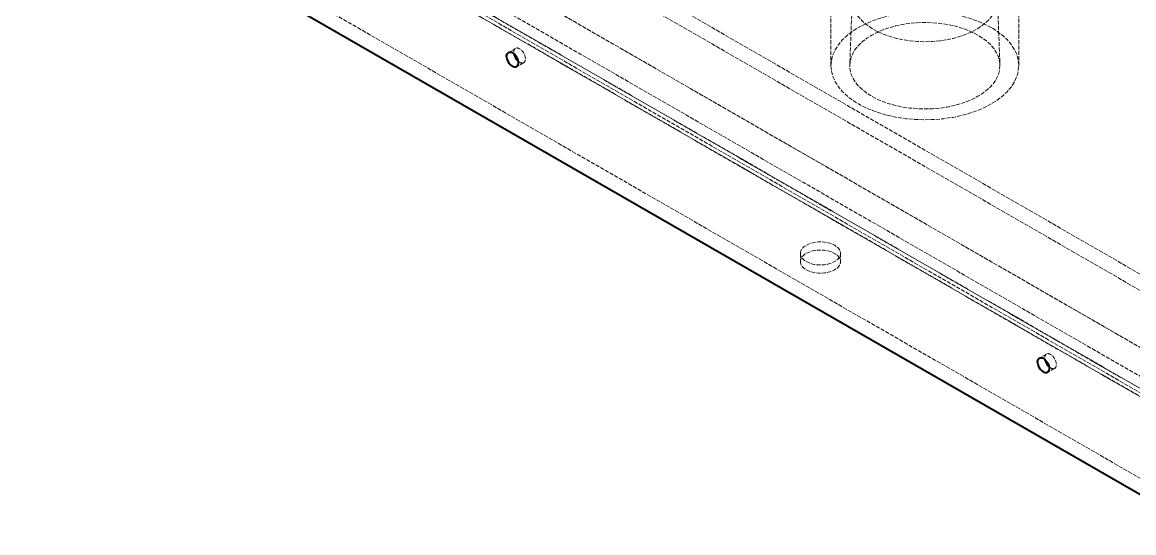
# Model space of a CAD drawing. Header units: millimetres. Extents: x 0 to 2378, y 0 to 1682.
# Drawn here: x 2102.8 to 2191.6, y 1355.3 to 1396.1 of the extents above; entities that cross this region are included whole.
import ezdxf

# ---------------------------------------------------------------- set-up
doc = ezdxf.new("R2010")
doc.units = ezdxf.units.MM
doc.header["$LTSCALE"] = 2
doc.linetypes.add('DASHED', pattern=[0.2067, 0.1654, -0.0413])
doc.layers.add('가려진 것(ISO)', color=2, linetype='DASHED', lineweight=18, true_color=0xffff00)
doc.layers.add('가시적인 것(ISO)', color=3, linetype='Continuous', lineweight=40, true_color=0x00ff00)

msp = doc.modelspace()

# ---------------------------------------------------------------- linework, layer by layer
at = {"layer": '가려진 것(ISO)'}
for p, q in [((2224.9653, 1357.0908), (2116.6365, 1419.4732)), ((2224.9653, 1355.7853), (2115.5052, 1418.8191)), ((2219.8741, 1354.159), (2111.5454, 1416.5414)), ((2221.0055, 1353.505), (2111.5454, 1416.5389)), ((2222.4197, 1349.4204), (2110.1312, 1414.0831)), ((2229.7736, 1345.1691), (2110.1312, 1414.0666)), ((2110.9797, 1414.5553), (2230.6221, 1345.6578)), ((2109.5655, 1413.7573), (2221.854, 1349.0946)), ((2230.3393, 1344.1893), (2109.5655, 1413.7384)), ((2109.8483, 1413.9012), (2230.3393, 1344.5151)), ((2223.5511, 1341.5858), (2103.9086, 1410.4833)), ((2167.4021, 1392.664), (2167.4021, 1409.0149)), ((2182.4021, 1392.664), (2182.4021, 1409.0149)), ((2169.1035, 1397.9999), (2168.9024, 1392.74)), ((2180.7007, 1397.9999), (2180.9018, 1392.74)), ((2142.1873, 1394.0547), (2141.6216, 1393.7289)), ((2142.846, 1392.9108), (2142.2803, 1392.585)), ((2164.9583, 1377.6633), (2164.9583, 1377.0093)), ((2168.1583, 1377.6633), (2168.1583, 1377.0093)), ((2184.6137, 1369.6229), (2184.048, 1369.2972)), ((2185.2724, 1368.4791), (2184.7067, 1368.1533))]:
    msp.add_line(p, q, dxfattribs=at)
for centre, major_axis in [((2174.9021, 1397.9263), (-5.8, 0)), ((2174.9021, 1392.664), (-7.5, 0)), ((2174.9021, 1392.664), (-6.0011, 0)), ((2166.5583, 1377.6633), (-1.6, 0)), ((2166.5583, 1377.0093), (-1.6, 0))]:
    msp.add_ellipse(centre, major_axis=major_axis, ratio=0.5758617, dxfattribs=at)
for centre in [(2142.5166, 1393.4827), (2184.9431, 1369.051)]:
    msp.add_ellipse(centre, major_axis=(0.3294, -0.5719), ratio=0.5780931, start_param=5.2567728, end_param=10.4511904, dxfattribs=at)
at = {"layer": '가시적인 것(ISO)'}
msp.add_line((2102.7772, 1409.8293), (2223.5511, 1340.2803), dxfattribs=at)
for centre in [(2141.951, 1393.157), (2184.3774, 1368.7252)]:
    msp.add_ellipse(centre, major_axis=(0.3294, -0.5719), ratio=0.5780931, dxfattribs=at)
for centre in [(2142.5166, 1393.4827), (2184.9431, 1369.051)]:
    msp.add_ellipse(centre, major_axis=(0.3294, -0.5719), ratio=0.5780931, start_param=4.1680051, end_param=5.2567728, dxfattribs=at)

doc.saveas('drawing.dxf')
